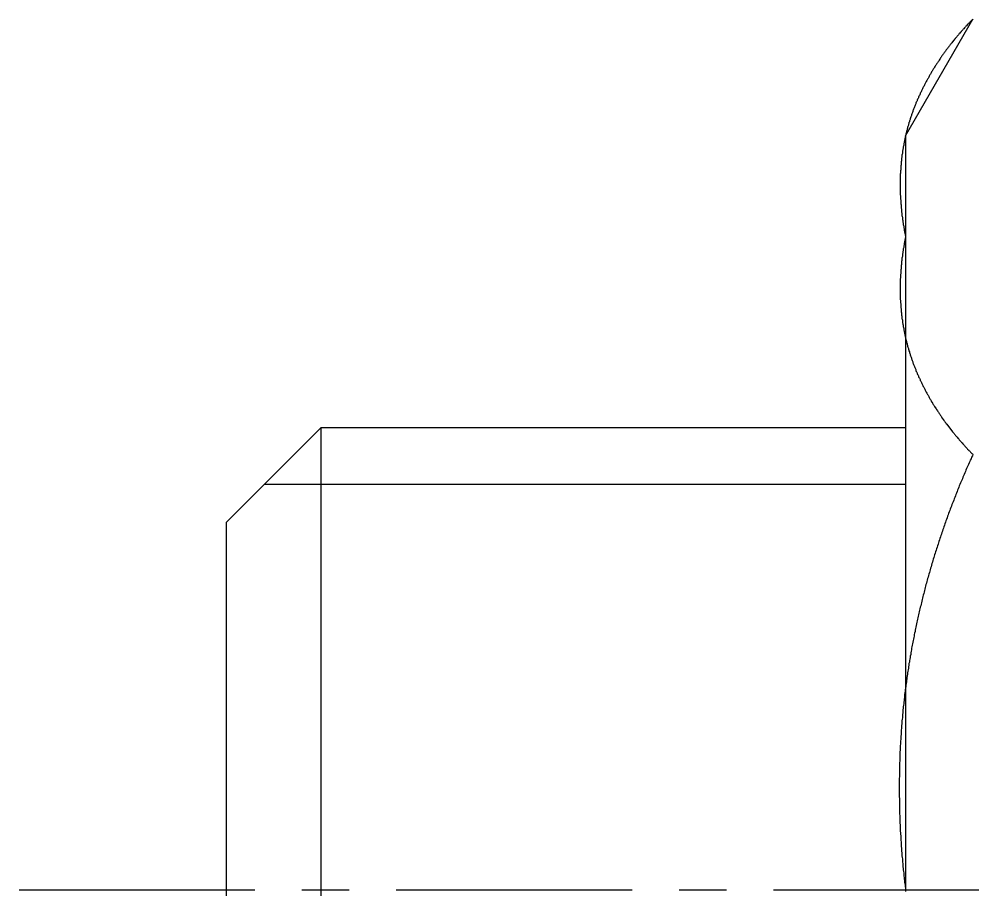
# Model space of a CAD drawing. Extents: x 69 to 234, y 65 to 130.
# Drawn here: x 97.16 to 102.22, y 111.61 to 116.23 of the extents above; entities that cross this region are included whole.
import ezdxf

# ---------------------------------------------------------------- set-up
doc = ezdxf.new("R2010")
doc.units = 0
doc.linetypes.add('CENTER', pattern=[2, 1.25, -0.25, 0.25, -0.25])
doc.layers.get('0').update_dxf_attribs({"linetype": 'CONTINUOUS'})
doc.layers.add('CENTER', color=1, linetype='CENTER')

msp = doc.modelspace()

# ---------------------------------------------------------------- linework, layer by layer
at = {"color": 7, "linetype": 'CONTINUOUS'}
for p, q in [((101.8618, 115.6085), (102.2191, 116.2273)), ((101.8618, 115.6085), (101.8618, 115.0726)), ((101.8618, 115.0726), (101.8618, 111.6085)), ((98.2618, 113.5585), (98.7618, 114.0585)), ((98.7618, 114.0585), (98.7618, 109.1585)), ((101.8618, 114.0585), (98.7618, 114.0585)), ((98.2618, 109.6585), (98.2618, 113.5585))]:
    msp.add_line(p, q, dxfattribs=at)
at = {"color": 3, "linetype": 'CONTINUOUS'}
msp.add_line((101.8618, 113.7585), (98.4618, 113.7585), dxfattribs=at)
at = {"color": 7}
for points in [[(102.219, 116.227, 0), (102.216, 116.224, 0), (102.213, 116.221, 0), (102.21, 116.218, 0), (102.207, 116.215, 0), (102.204, 116.212, 0), (102.201, 116.208, 0), (102.198, 116.205, 0), (102.195, 116.202, 0), (102.191, 116.199, 0), (102.188, 116.196, 0), (102.185, 116.192, 0), (102.182, 116.189, 0), (102.179, 116.186, 0), (102.177, 116.183, 0), (102.174, 116.18, 0), (102.171, 116.176, 0), (102.168, 116.173, 0), (102.165, 116.17, 0), (102.162, 116.166, 0), (102.159, 116.163, 0), (102.156, 116.16, 0), (102.153, 116.157, 0), (102.15, 116.153, 0), (102.147, 116.15, 0), (102.144, 116.147, 0), (102.142, 116.143, 0), (102.139, 116.14, 0), (102.136, 116.137, 0), (102.133, 116.133, 0), (102.13, 116.13, 0), (102.127, 116.126, 0), (102.125, 116.123, 0), (102.122, 116.12, 0), (102.119, 116.116, 0), (102.116, 116.113, 0), (102.113, 116.109, 0), (102.111, 116.106, 0), (102.108, 116.102, 0), (102.105, 116.099, 0), (102.102, 116.096, 0), (102.1, 116.092, 0), (102.097, 116.089, 0), (102.094, 116.085, 0), (102.092, 116.082, 0), (102.089, 116.078, 0), (102.086, 116.075, 0), (102.084, 116.071, 0), (102.081, 116.068, 0), (102.078, 116.064, 0), (102.076, 116.06, 0), (102.073, 116.057, 0), (102.071, 116.053, 0), (102.068, 116.05, 0), (102.065, 116.046, 0), (102.063, 116.043, 0), (102.06, 116.039, 0), (102.058, 116.035, 0), (102.055, 116.032, 0), (102.053, 116.028, 0), (102.05, 116.025, 0), (102.048, 116.021, 0), (102.045, 116.017, 0), (102.043, 116.014, 0), (102.04, 116.01, 0), (102.038, 116.006, 0), (102.036, 116.003, 0), (102.033, 115.999, 0), (102.031, 115.995, 0), (102.028, 115.992, 0), (102.026, 115.988, 0), (102.024, 115.984, 0), (102.021, 115.981, 0), (102.019, 115.977, 0), (102.016, 115.973, 0), (102.014, 115.969, 0), (102.012, 115.966, 0), (102.009, 115.962, 0), (102.007, 115.958, 0), (102.005, 115.954, 0), (102.003, 115.951, 0), (102, 115.947, 0), (101.998, 115.943, 0), (101.996, 115.939, 0), (101.994, 115.935, 0), (101.991, 115.932, 0), (101.989, 115.928, 0), (101.987, 115.924, 0), (101.985, 115.92, 0), (101.983, 115.916, 0), (101.981, 115.913, 0), (101.979, 115.909, 0), (101.976, 115.905, 0), (101.974, 115.901, 0), (101.972, 115.897, 0), (101.97, 115.893, 0), (101.968, 115.889, 0), (101.966, 115.885, 0), (101.964, 115.882, 0), (101.962, 115.878, 0), (101.96, 115.874, 0), (101.958, 115.87, 0), (101.956, 115.866, 0), (101.954, 115.862, 0), (101.952, 115.858, 0), (101.95, 115.854, 0), (101.948, 115.85, 0), (101.946, 115.846, 0), (101.944, 115.842, 0), (101.942, 115.838, 0), (101.94, 115.834, 0), (101.939, 115.83, 0), (101.937, 115.826, 0), (101.935, 115.822, 0), (101.933, 115.818, 0), (101.931, 115.814, 0), (101.93, 115.81, 0), (101.928, 115.806, 0), (101.926, 115.802, 0), (101.924, 115.798, 0), (101.923, 115.794, 0), (101.921, 115.79, 0), (101.919, 115.786, 0), (101.917, 115.782, 0), (101.916, 115.778, 0), (101.914, 115.774, 0), (101.912, 115.77, 0), (101.911, 115.765, 0), (101.909, 115.761, 0), (101.908, 115.757, 0), (101.906, 115.753, 0), (101.904, 115.749, 0), (101.903, 115.745, 0), (101.901, 115.741, 0), (101.9, 115.737, 0), (101.898, 115.732, 0), (101.897, 115.728, 0), (101.895, 115.724, 0), (101.894, 115.72, 0), (101.893, 115.716, 0), (101.891, 115.712, 0), (101.89, 115.708, 0), (101.888, 115.703, 0), (101.887, 115.699, 0), (101.886, 115.695, 0), (101.884, 115.691, 0), (101.883, 115.687, 0), (101.882, 115.682, 0), (101.88, 115.678, 0), (101.879, 115.674, 0), (101.878, 115.67, 0), (101.877, 115.665, 0), (101.875, 115.661, 0), (101.874, 115.657, 0), (101.873, 115.653, 0), (101.872, 115.648, 0), (101.871, 115.644, 0), (101.87, 115.64, 0), (101.869, 115.636, 0), (101.867, 115.631, 0), (101.866, 115.627, 0), (101.865, 115.623, 0), (101.864, 115.619, 0), (101.863, 115.614, 0), (101.862, 115.61, 0), (101.861, 115.606, 0), (101.86, 115.601, 0), (101.859, 115.597, 0), (101.858, 115.593, 0), (101.858, 115.589, 0), (101.857, 115.584, 0), (101.856, 115.58, 0), (101.855, 115.576, 0), (101.854, 115.571, 0), (101.853, 115.567, 0), (101.852, 115.563, 0), (101.852, 115.558, 0), (101.851, 115.554, 0), (101.85, 115.55, 0), (101.849, 115.545, 0), (101.849, 115.541, 0), (101.848, 115.537, 0), (101.847, 115.532, 0), (101.846, 115.528, 0), (101.846, 115.524, 0), (101.845, 115.519, 0), (101.845, 115.515, 0), (101.844, 115.51, 0), (101.843, 115.506, 0), (101.843, 115.502, 0), (101.842, 115.497, 0), (101.842, 115.493, 0), (101.841, 115.489, 0), (101.841, 115.484, 0), (101.84, 115.48, 0), (101.84, 115.475, 0), (101.839, 115.471, 0), (101.839, 115.467, 0), (101.838, 115.462, 0), (101.838, 115.458, 0), (101.838, 115.454, 0), (101.837, 115.449, 0), (101.837, 115.445, 0), (101.837, 115.44, 0), (101.836, 115.436, 0), (101.836, 115.432, 0), (101.836, 115.427, 0), (101.835, 115.423, 0), (101.835, 115.418, 0), (101.835, 115.414, 0), (101.835, 115.41, 0), (101.834, 115.405, 0), (101.834, 115.401, 0), (101.834, 115.396, 0), (101.834, 115.392, 0), (101.834, 115.388, 0), (101.834, 115.383, 0), (101.834, 115.379, 0), (101.833, 115.374, 0), (101.833, 115.37, 0), (101.833, 115.366, 0), (101.833, 115.361, 0), (101.833, 115.357, 0), (101.833, 115.352, 0), (101.833, 115.348, 0), (101.833, 115.344, 0), (101.833, 115.339, 0), (101.833, 115.335, 0), (101.833, 115.33, 0), (101.833, 115.326, 0), (101.834, 115.322, 0), (101.834, 115.317, 0), (101.834, 115.313, 0), (101.834, 115.308, 0), (101.834, 115.304, 0), (101.834, 115.3, 0), (101.834, 115.295, 0), (101.835, 115.291, 0), (101.835, 115.286, 0), (101.835, 115.282, 0), (101.835, 115.278, 0), (101.835, 115.273, 0), (101.836, 115.269, 0), (101.836, 115.264, 0), (101.836, 115.26, 0), (101.837, 115.256, 0), (101.837, 115.251, 0), (101.837, 115.247, 0), (101.838, 115.242, 0), (101.838, 115.238, 0), (101.838, 115.234, 0), (101.839, 115.229, 0), (101.839, 115.225, 0), (101.84, 115.221, 0), (101.84, 115.216, 0), (101.84, 115.212, 0), (101.841, 115.207, 0), (101.841, 115.203, 0), (101.842, 115.199, 0), (101.842, 115.194, 0), (101.843, 115.19, 0), (101.843, 115.186, 0), (101.844, 115.181, 0), (101.845, 115.177, 0), (101.845, 115.172, 0), (101.846, 115.168, 0), (101.846, 115.164, 0), (101.847, 115.159, 0), (101.848, 115.155, 0), (101.848, 115.151, 0), (101.849, 115.146, 0), (101.849, 115.142, 0), (101.85, 115.138, 0), (101.851, 115.133, 0), (101.852, 115.129, 0), (101.852, 115.125, 0), (101.853, 115.12, 0), (101.854, 115.116, 0), (101.854, 115.112, 0), (101.855, 115.107, 0), (101.856, 115.103, 0), (101.857, 115.099, 0), (101.858, 115.094, 0), (101.858, 115.09, 0), (101.859, 115.086, 0), (101.86, 115.081, 0), (101.861, 115.077, 0), (101.862, 115.073, 0)], [(101.862, 115.073, 0), (101.861, 115.068, 0), (101.86, 115.064, 0), (101.859, 115.06, 0), (101.858, 115.055, 0), (101.858, 115.051, 0), (101.857, 115.047, 0), (101.856, 115.042, 0), (101.855, 115.038, 0), (101.854, 115.034, 0), (101.854, 115.029, 0), (101.853, 115.025, 0), (101.852, 115.021, 0), (101.852, 115.016, 0), (101.851, 115.012, 0), (101.85, 115.008, 0), (101.849, 115.003, 0), (101.849, 114.999, 0), (101.848, 114.995, 0), (101.848, 114.99, 0), (101.847, 114.986, 0), (101.846, 114.982, 0), (101.846, 114.977, 0), (101.845, 114.973, 0), (101.845, 114.968, 0), (101.844, 114.964, 0), (101.843, 114.96, 0), (101.843, 114.955, 0), (101.842, 114.951, 0), (101.842, 114.947, 0), (101.841, 114.942, 0), (101.841, 114.938, 0), (101.84, 114.933, 0), (101.84, 114.929, 0), (101.84, 114.925, 0), (101.839, 114.92, 0), (101.839, 114.916, 0), (101.838, 114.912, 0), (101.838, 114.907, 0), (101.838, 114.903, 0), (101.837, 114.898, 0), (101.837, 114.894, 0), (101.837, 114.89, 0), (101.836, 114.885, 0), (101.836, 114.881, 0), (101.836, 114.876, 0), (101.835, 114.872, 0), (101.835, 114.868, 0), (101.835, 114.863, 0), (101.835, 114.859, 0), (101.835, 114.854, 0), (101.834, 114.85, 0), (101.834, 114.846, 0), (101.834, 114.841, 0), (101.834, 114.837, 0), (101.834, 114.832, 0), (101.834, 114.828, 0), (101.834, 114.824, 0), (101.833, 114.819, 0), (101.833, 114.815, 0), (101.833, 114.81, 0), (101.833, 114.806, 0), (101.833, 114.802, 0), (101.833, 114.797, 0), (101.833, 114.793, 0), (101.833, 114.788, 0), (101.833, 114.784, 0), (101.833, 114.78, 0), (101.833, 114.775, 0), (101.833, 114.771, 0), (101.834, 114.766, 0), (101.834, 114.762, 0), (101.834, 114.758, 0), (101.834, 114.753, 0), (101.834, 114.749, 0), (101.834, 114.744, 0), (101.834, 114.74, 0), (101.835, 114.736, 0), (101.835, 114.731, 0), (101.835, 114.727, 0), (101.835, 114.722, 0), (101.836, 114.718, 0), (101.836, 114.714, 0), (101.836, 114.709, 0), (101.837, 114.705, 0), (101.837, 114.7, 0), (101.837, 114.696, 0), (101.838, 114.692, 0), (101.838, 114.687, 0), (101.838, 114.683, 0), (101.839, 114.679, 0), (101.839, 114.674, 0), (101.84, 114.67, 0), (101.84, 114.665, 0), (101.841, 114.661, 0), (101.841, 114.657, 0), (101.842, 114.652, 0), (101.842, 114.648, 0), (101.843, 114.644, 0), (101.843, 114.639, 0), (101.844, 114.635, 0), (101.845, 114.63, 0), (101.845, 114.626, 0), (101.846, 114.622, 0), (101.846, 114.617, 0), (101.847, 114.613, 0), (101.848, 114.609, 0), (101.849, 114.604, 0), (101.849, 114.6, 0), (101.85, 114.596, 0), (101.851, 114.591, 0), (101.852, 114.587, 0), (101.852, 114.583, 0), (101.853, 114.578, 0), (101.854, 114.574, 0), (101.855, 114.57, 0), (101.856, 114.565, 0), (101.857, 114.561, 0), (101.858, 114.557, 0), (101.858, 114.552, 0), (101.859, 114.548, 0), (101.86, 114.544, 0), (101.861, 114.539, 0), (101.862, 114.535, 0), (101.863, 114.531, 0), (101.864, 114.527, 0), (101.865, 114.522, 0), (101.866, 114.518, 0), (101.867, 114.514, 0), (101.869, 114.51, 0), (101.87, 114.505, 0), (101.871, 114.501, 0), (101.872, 114.497, 0), (101.873, 114.493, 0), (101.874, 114.488, 0), (101.875, 114.484, 0), (101.877, 114.48, 0), (101.878, 114.476, 0), (101.879, 114.471, 0), (101.88, 114.467, 0), (101.882, 114.463, 0), (101.883, 114.459, 0), (101.884, 114.454, 0), (101.886, 114.45, 0), (101.887, 114.446, 0), (101.888, 114.442, 0), (101.89, 114.438, 0), (101.891, 114.434, 0), (101.893, 114.429, 0), (101.894, 114.425, 0), (101.895, 114.421, 0), (101.897, 114.417, 0), (101.898, 114.413, 0), (101.9, 114.409, 0), (101.901, 114.404, 0), (101.903, 114.4, 0), (101.904, 114.396, 0), (101.906, 114.392, 0), (101.908, 114.388, 0), (101.909, 114.384, 0), (101.911, 114.38, 0), (101.912, 114.376, 0), (101.914, 114.372, 0), (101.916, 114.368, 0), (101.917, 114.363, 0), (101.919, 114.359, 0), (101.921, 114.355, 0), (101.923, 114.351, 0), (101.924, 114.347, 0), (101.926, 114.343, 0), (101.928, 114.339, 0), (101.93, 114.335, 0), (101.931, 114.331, 0), (101.933, 114.327, 0), (101.935, 114.323, 0), (101.937, 114.319, 0), (101.939, 114.315, 0), (101.94, 114.311, 0), (101.942, 114.307, 0), (101.944, 114.303, 0), (101.946, 114.299, 0), (101.948, 114.295, 0), (101.95, 114.291, 0), (101.952, 114.287, 0), (101.954, 114.283, 0), (101.956, 114.279, 0), (101.958, 114.275, 0), (101.96, 114.272, 0), (101.962, 114.268, 0), (101.964, 114.264, 0), (101.966, 114.26, 0), (101.968, 114.256, 0), (101.97, 114.252, 0), (101.972, 114.248, 0), (101.974, 114.244, 0), (101.976, 114.24, 0), (101.979, 114.237, 0), (101.981, 114.233, 0), (101.983, 114.229, 0), (101.985, 114.225, 0), (101.987, 114.221, 0), (101.989, 114.217, 0), (101.991, 114.214, 0), (101.994, 114.21, 0), (101.996, 114.206, 0), (101.998, 114.202, 0), (102, 114.198, 0), (102.003, 114.195, 0), (102.005, 114.191, 0), (102.007, 114.187, 0), (102.009, 114.183, 0), (102.012, 114.18, 0), (102.014, 114.176, 0), (102.016, 114.172, 0), (102.019, 114.168, 0), (102.021, 114.165, 0), (102.024, 114.161, 0), (102.026, 114.157, 0), (102.028, 114.154, 0), (102.031, 114.15, 0), (102.033, 114.146, 0), (102.036, 114.142, 0), (102.038, 114.139, 0), (102.04, 114.135, 0), (102.043, 114.132, 0), (102.045, 114.128, 0), (102.048, 114.124, 0), (102.05, 114.121, 0), (102.053, 114.117, 0), (102.055, 114.113, 0), (102.058, 114.11, 0), (102.06, 114.106, 0), (102.063, 114.103, 0), (102.065, 114.099, 0), (102.068, 114.095, 0), (102.071, 114.092, 0), (102.073, 114.088, 0), (102.076, 114.085, 0), (102.078, 114.081, 0), (102.081, 114.078, 0), (102.084, 114.074, 0), (102.086, 114.071, 0), (102.089, 114.067, 0), (102.092, 114.064, 0), (102.094, 114.06, 0), (102.097, 114.057, 0), (102.1, 114.053, 0), (102.102, 114.05, 0), (102.105, 114.046, 0), (102.108, 114.043, 0), (102.111, 114.039, 0), (102.113, 114.036, 0), (102.116, 114.032, 0), (102.119, 114.029, 0), (102.122, 114.026, 0), (102.125, 114.022, 0), (102.127, 114.019, 0), (102.13, 114.015, 0), (102.133, 114.012, 0), (102.136, 114.009, 0), (102.139, 114.005, 0), (102.142, 114.002, 0), (102.144, 113.999, 0), (102.147, 113.995, 0), (102.15, 113.992, 0), (102.153, 113.989, 0), (102.156, 113.985, 0), (102.159, 113.982, 0), (102.162, 113.979, 0), (102.165, 113.975, 0), (102.168, 113.972, 0), (102.171, 113.969, 0), (102.174, 113.966, 0), (102.177, 113.962, 0), (102.179, 113.959, 0), (102.182, 113.956, 0), (102.185, 113.953, 0), (102.188, 113.95, 0), (102.191, 113.946, 0), (102.195, 113.943, 0), (102.198, 113.94, 0), (102.201, 113.937, 0), (102.204, 113.934, 0), (102.207, 113.93, 0), (102.21, 113.927, 0), (102.213, 113.924, 0), (102.216, 113.921, 0), (102.219, 113.918, 0)], [(102.219, 113.918, 0), (102.216, 113.91, 0), (102.212, 113.903, 0), (102.209, 113.895, 0), (102.205, 113.888, 0), (102.202, 113.88, 0), (102.199, 113.873, 0), (102.195, 113.865, 0), (102.192, 113.858, 0), (102.189, 113.85, 0), (102.185, 113.843, 0), (102.182, 113.835, 0), (102.179, 113.827, 0), (102.176, 113.82, 0), (102.172, 113.812, 0), (102.169, 113.805, 0), (102.166, 113.797, 0), (102.163, 113.789, 0), (102.16, 113.782, 0), (102.156, 113.774, 0), (102.153, 113.767, 0), (102.15, 113.759, 0), (102.147, 113.751, 0), (102.144, 113.744, 0), (102.141, 113.736, 0), (102.138, 113.728, 0), (102.135, 113.721, 0), (102.132, 113.713, 0), (102.129, 113.705, 0), (102.126, 113.698, 0), (102.123, 113.69, 0), (102.12, 113.682, 0), (102.117, 113.675, 0), (102.114, 113.667, 0), (102.111, 113.659, 0), (102.108, 113.652, 0), (102.105, 113.644, 0), (102.102, 113.636, 0), (102.099, 113.628, 0), (102.096, 113.621, 0), (102.093, 113.613, 0), (102.09, 113.605, 0), (102.087, 113.598, 0), (102.085, 113.59, 0), (102.082, 113.582, 0), (102.079, 113.574, 0), (102.076, 113.566, 0), (102.074, 113.559, 0), (102.071, 113.551, 0), (102.068, 113.543, 0), (102.065, 113.535, 0), (102.063, 113.528, 0), (102.06, 113.52, 0), (102.057, 113.512, 0), (102.055, 113.504, 0), (102.052, 113.496, 0), (102.049, 113.489, 0), (102.047, 113.481, 0), (102.044, 113.473, 0), (102.041, 113.465, 0), (102.039, 113.457, 0), (102.036, 113.449, 0), (102.034, 113.442, 0), (102.031, 113.434, 0), (102.029, 113.426, 0), (102.026, 113.418, 0), (102.024, 113.41, 0), (102.021, 113.402, 0), (102.019, 113.394, 0), (102.016, 113.386, 0), (102.014, 113.379, 0), (102.011, 113.371, 0), (102.009, 113.363, 0), (102.007, 113.355, 0), (102.004, 113.347, 0), (102.002, 113.339, 0), (102, 113.331, 0), (101.997, 113.323, 0), (101.995, 113.315, 0), (101.993, 113.307, 0), (101.99, 113.3, 0), (101.988, 113.292, 0), (101.986, 113.284, 0), (101.984, 113.276, 0), (101.981, 113.268, 0), (101.979, 113.26, 0), (101.977, 113.252, 0), (101.975, 113.244, 0), (101.973, 113.236, 0), (101.97, 113.228, 0), (101.968, 113.22, 0), (101.966, 113.212, 0), (101.964, 113.204, 0), (101.962, 113.196, 0), (101.96, 113.188, 0), (101.958, 113.18, 0), (101.956, 113.172, 0), (101.954, 113.164, 0), (101.952, 113.156, 0), (101.95, 113.148, 0), (101.948, 113.14, 0), (101.946, 113.132, 0), (101.944, 113.124, 0), (101.942, 113.116, 0), (101.94, 113.108, 0), (101.938, 113.1, 0), (101.936, 113.092, 0), (101.934, 113.084, 0), (101.933, 113.076, 0), (101.931, 113.068, 0), (101.929, 113.06, 0), (101.927, 113.052, 0), (101.925, 113.044, 0), (101.924, 113.036, 0), (101.922, 113.028, 0), (101.92, 113.02, 0), (101.918, 113.011, 0), (101.917, 113.003, 0), (101.915, 112.995, 0), (101.913, 112.987, 0), (101.912, 112.979, 0), (101.91, 112.971, 0), (101.908, 112.963, 0), (101.907, 112.955, 0), (101.905, 112.947, 0), (101.904, 112.939, 0), (101.902, 112.931, 0), (101.9, 112.923, 0), (101.899, 112.914, 0), (101.897, 112.906, 0), (101.896, 112.898, 0), (101.894, 112.89, 0), (101.893, 112.882, 0), (101.891, 112.874, 0), (101.89, 112.866, 0), (101.889, 112.858, 0), (101.887, 112.849, 0), (101.886, 112.841, 0), (101.884, 112.833, 0), (101.883, 112.825, 0), (101.882, 112.817, 0), (101.88, 112.809, 0), (101.879, 112.801, 0), (101.878, 112.792, 0), (101.877, 112.784, 0), (101.875, 112.776, 0), (101.874, 112.768, 0), (101.873, 112.76, 0), (101.872, 112.752, 0), (101.87, 112.744, 0), (101.869, 112.735, 0), (101.868, 112.727, 0), (101.867, 112.719, 0), (101.866, 112.711, 0), (101.865, 112.703, 0), (101.864, 112.695, 0), (101.863, 112.686, 0), (101.862, 112.678, 0), (101.86, 112.67, 0), (101.859, 112.662, 0), (101.858, 112.654, 0), (101.857, 112.645, 0), (101.857, 112.637, 0), (101.856, 112.629, 0), (101.855, 112.621, 0), (101.854, 112.613, 0), (101.853, 112.604, 0), (101.852, 112.596, 0), (101.851, 112.588, 0), (101.85, 112.58, 0), (101.849, 112.572, 0), (101.848, 112.563, 0), (101.848, 112.555, 0), (101.847, 112.547, 0), (101.846, 112.539, 0), (101.845, 112.531, 0), (101.845, 112.522, 0), (101.844, 112.514, 0), (101.843, 112.506, 0), (101.842, 112.498, 0), (101.842, 112.489, 0), (101.841, 112.481, 0), (101.841, 112.473, 0), (101.84, 112.465, 0), (101.839, 112.457, 0), (101.839, 112.448, 0), (101.838, 112.44, 0), (101.838, 112.432, 0), (101.837, 112.424, 0), (101.836, 112.415, 0), (101.836, 112.407, 0), (101.835, 112.399, 0), (101.835, 112.391, 0), (101.835, 112.382, 0), (101.834, 112.374, 0), (101.834, 112.366, 0), (101.833, 112.358, 0), (101.833, 112.35, 0), (101.832, 112.341, 0), (101.832, 112.333, 0), (101.832, 112.325, 0), (101.831, 112.317, 0), (101.831, 112.308, 0), (101.831, 112.3, 0), (101.831, 112.292, 0), (101.83, 112.284, 0), (101.83, 112.275, 0), (101.83, 112.267, 0), (101.83, 112.259, 0), (101.829, 112.251, 0), (101.829, 112.242, 0), (101.829, 112.234, 0), (101.829, 112.226, 0), (101.829, 112.218, 0), (101.829, 112.209, 0), (101.828, 112.201, 0), (101.828, 112.193, 0), (101.828, 112.185, 0), (101.828, 112.176, 0), (101.828, 112.168, 0), (101.828, 112.16, 0), (101.828, 112.152, 0), (101.828, 112.143, 0), (101.828, 112.135, 0), (101.828, 112.127, 0), (101.828, 112.119, 0), (101.828, 112.11, 0), (101.828, 112.102, 0), (101.829, 112.094, 0), (101.829, 112.086, 0), (101.829, 112.077, 0), (101.829, 112.069, 0), (101.829, 112.061, 0), (101.829, 112.053, 0), (101.829, 112.044, 0), (101.83, 112.036, 0), (101.83, 112.028, 0), (101.83, 112.02, 0), (101.83, 112.011, 0), (101.831, 112.003, 0), (101.831, 111.995, 0), (101.831, 111.987, 0), (101.832, 111.978, 0), (101.832, 111.97, 0), (101.832, 111.962, 0), (101.833, 111.954, 0), (101.833, 111.945, 0), (101.833, 111.937, 0), (101.834, 111.929, 0), (101.834, 111.921, 0), (101.835, 111.912, 0), (101.835, 111.904, 0), (101.836, 111.896, 0), (101.836, 111.888, 0), (101.837, 111.88, 0), (101.837, 111.871, 0), (101.838, 111.863, 0), (101.838, 111.855, 0), (101.839, 111.847, 0), (101.839, 111.838, 0), (101.84, 111.83, 0), (101.841, 111.822, 0), (101.841, 111.814, 0), (101.842, 111.805, 0), (101.842, 111.797, 0), (101.843, 111.789, 0), (101.844, 111.781, 0), (101.845, 111.773, 0), (101.845, 111.764, 0), (101.846, 111.756, 0), (101.847, 111.748, 0), (101.848, 111.74, 0), (101.848, 111.731, 0), (101.849, 111.723, 0), (101.85, 111.715, 0), (101.851, 111.707, 0), (101.852, 111.699, 0), (101.852, 111.69, 0), (101.853, 111.682, 0), (101.854, 111.674, 0), (101.855, 111.666, 0), (101.856, 111.658, 0), (101.857, 111.649, 0), (101.858, 111.641, 0), (101.859, 111.633, 0), (101.86, 111.625, 0), (101.861, 111.617, 0), (101.862, 111.609, 0)], [(101.862, 111.609, 0), (101.861, 111.6, 0)]]:
    msp.add_polyline3d(points, dxfattribs=at)
at = {"layer": 'CENTER', "color": 1, "linetype": 'CENTER'}
msp.add_line((97.1618, 111.6085), (204.8618, 111.6085), dxfattribs=at)

doc.saveas('drawing.dxf')
